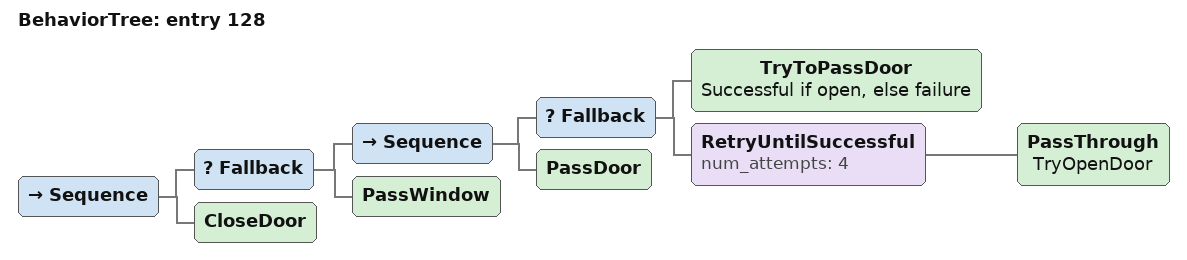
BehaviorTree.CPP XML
<?xml version="1.0" encoding="UTF-8"?>
<root BTCPP_format="4">
  <BehaviorTree ID="entry 128">
    <Sequence>
      <Fallback>
        <Sequence>
          <Fallback>
            <TryToPassDoor name="Successful if open, else failure"/>
            <RetryUntilSuccessful num_attempts="4">
              <PassThrough name="TryOpenDoor"/>
            </RetryUntilSuccessful>
          </Fallback>
          <PassDoor/>
        </Sequence>
        <PassWindow/>
      </Fallback>
      <CloseDoor/>
    </Sequence>
  </BehaviorTree>

</root>
